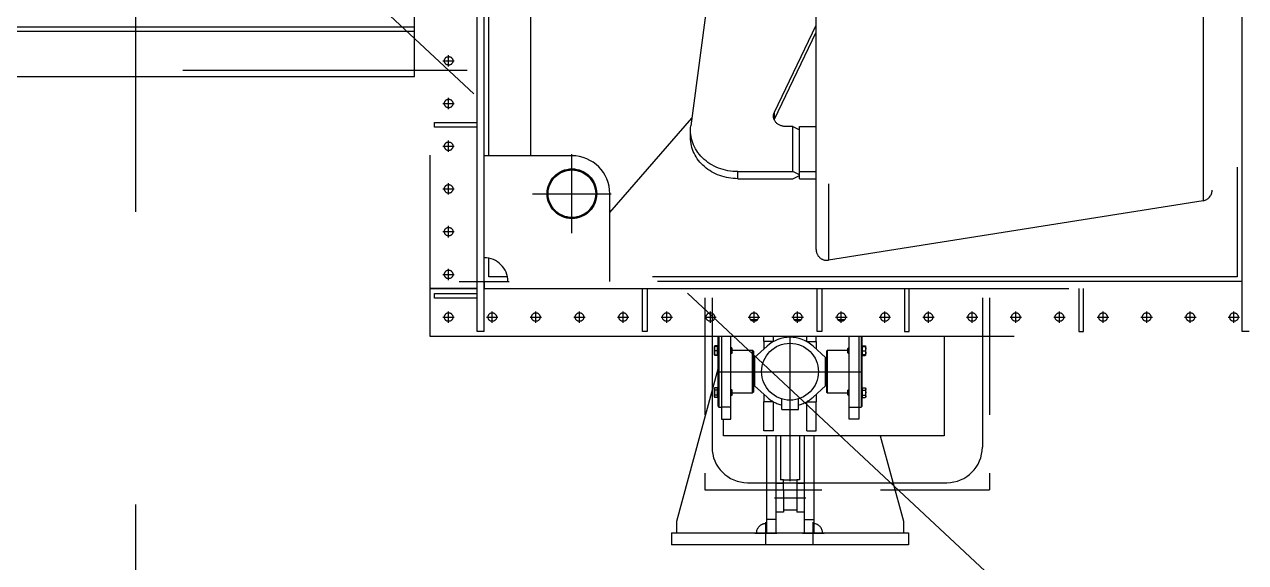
# Model space of a CAD drawing. Header units: millimetres. Extents: x 1638 to 3309, y -435 to 1865.
# Drawn here: x 2386.1 to 2399.36, y -382.56 to -376.72 of the extents above; entities that cross this region are included whole.
import ezdxf

# ---------------------------------------------------------------- set-up
doc = ezdxf.new("R2010")
doc.units = ezdxf.units.MM
doc.linetypes.add('HIDDEN', pattern=[9.525, 6.35, -3.175])
for name, color, linetype in [('25H', 2, 'HIDDEN'), ('35C', 2, 'Continuous'), ('Frame', 243, 'Continuous'), ('Ref-2', 6, 'HIDDEN')]:
    doc.layers.add(name, color=color, linetype=linetype)
doc.layers.add('ballast', color=1, linetype='HIDDEN', lineweight=25)

# ---------------------------------------------------------------- blocks, each defined once
blk = doc.blocks.new('EXISTING BALLAST SYSTEM')
at = {"color": 8, "linetype": 'HIDDEN'}
for p, q in [((2387.307, -388.278), (2387.307, -359.81)), ((2397.943, -383.969), (2387.307, -374.044)), ((2393.566, -379.685), (2393.566, -381.307)), ((2396.502, -379.685), (2396.502, -381.307))]:
    blk.add_line(p, q, dxfattribs=at)
at = {"color": 8}
for p, q in [((2391.014, -380.05), (2391.014, -368.15)), ((2391.091, -380.05), (2391.091, -368.15)), ((2399.323, -380.05), (2399.323, -368.15)), ((2390.499, -368.614), (2390.499, -379.586)), ((2399.271, -368.743), (2399.271, -379.457)), ((2394.831, -368.923), (2394.831, -379.278)), ((2394.697, -379.163), (2394.697, -369.037)), ((2398.998, -369.683), (2398.998, -378.517)), ((2391.142, -378.144), (2391.142, -370.52)), ((2398.9, -374.1), (2398.9, -378.632)), ((2391.593, -375.172), (2391.593, -378.144)), ((2393.523, -376.405), (2393.335, -377.819)), ((2394.243, -377.671), (2394.697, -376.725)), ((2394.243, -377.748), (2394.697, -376.803)), ((2390.705, -377.114), (2390.705, -377.052)), ((2390.643, -377.114), (2390.705, -377.114)), ((2390.705, -377.114), (2390.705, -377.114)), ((2390.705, -377.114), (2390.705, -377.114)), ((2390.705, -377.175), (2390.705, -377.114)), ((2390.705, -377.114), (2390.766, -377.114)), ((2390.643, -377.577), (2390.705, -377.577)), ((2390.705, -377.577), (2390.705, -377.515)), ((2390.705, -377.639), (2390.705, -377.577)), ((2390.705, -377.577), (2390.705, -377.577)), ((2390.705, -377.577), (2390.705, -377.577)), ((2390.705, -377.577), (2390.766, -377.577)), ((2392.456, -378.759), (2393.346, -377.735)), ((2394.243, -377.748), (2394.243, -377.671)), ((2390.55, -377.783), (2391.014, -377.783)), ((2390.55, -377.835), (2390.55, -377.783)), ((2391.014, -377.835), (2390.55, -377.835)), ((2393.332, -377.947), (2393.332, -377.87)), ((2394.444, -377.825), (2394.362, -377.825)), ((2394.444, -378.316), (2394.444, -377.825)), ((2394.444, -377.825), (2394.517, -377.861)), ((2394.517, -378.316), (2394.517, -377.825)), ((2394.517, -377.825), (2394.697, -377.825)), ((2390.705, -378.041), (2390.705, -377.979)), ((2390.643, -378.041), (2390.705, -378.041)), ((2390.705, -378.041), (2390.705, -378.041)), ((2390.705, -378.041), (2390.705, -378.041)), ((2390.705, -378.103), (2390.705, -378.041)), ((2390.705, -378.041), (2390.766, -378.041)), ((2392.044, -378.144), (2391.091, -378.144)), ((2392.044, -378.556), (2392.044, -378.128)), ((2393.847, -378.316), (2394.444, -378.316)), ((2393.847, -378.393), (2393.847, -378.316)), ((2393.847, -378.393), (2394.444, -378.393)), ((2394.517, -378.352), (2394.444, -378.316)), ((2394.444, -378.393), (2394.517, -378.357)), ((2394.517, -378.316), (2394.697, -378.316)), ((2394.517, -378.352), (2394.517, -378.316)), ((2394.517, -378.352), (2394.517, -378.352)), ((2394.517, -378.357), (2394.517, -378.352)), ((2394.517, -378.393), (2394.517, -378.357)), ((2394.517, -378.393), (2394.697, -378.393)), ((2390.643, -378.504), (2390.705, -378.504)), ((2390.705, -378.504), (2390.705, -378.443)), ((2390.705, -378.504), (2390.705, -378.504)), ((2390.705, -378.504), (2390.705, -378.504)), ((2390.705, -378.566), (2390.705, -378.504)), ((2390.705, -378.504), (2390.766, -378.504)), ((2391.616, -378.556), (2392.044, -378.556)), ((2392.044, -378.983), (2392.044, -378.556)), ((2392.044, -378.556), (2392.044, -378.556)), ((2392.044, -378.556), (2392.044, -378.556)), ((2392.044, -378.556), (2392.472, -378.556)), ((2392.456, -379.509), (2392.456, -378.556)), ((2398.9, -378.632), (2394.831, -379.278)), ((2390.705, -378.968), (2390.705, -378.906)), ((2390.643, -378.968), (2390.705, -378.968)), ((2390.705, -378.968), (2390.705, -378.968)), ((2390.705, -378.968), (2390.705, -378.968)), ((2390.705, -379.03), (2390.705, -378.968)), ((2390.705, -378.968), (2390.766, -378.968)), ((2391.091, -379.509), (2391.091, -379.236)), ((2391.142, -379.457), (2391.142, -379.256)), ((2390.643, -379.432), (2390.705, -379.432)), ((2390.705, -379.432), (2390.705, -379.37)), ((2390.705, -379.432), (2390.705, -379.432)), ((2390.705, -379.432), (2390.705, -379.432)), ((2390.705, -379.493), (2390.705, -379.432)), ((2390.705, -379.432), (2390.766, -379.432)), ((2391.343, -379.457), (2391.142, -379.457)), ((2399.271, -379.457), (2392.456, -379.457)), ((2390.499, -379.586), (2390.499, -380.101)), ((2391.014, -379.586), (2390.499, -379.586)), ((2390.499, -379.586), (2391.014, -379.586)), ((2390.818, -379.509), (2391.091, -379.509)), ((2399.323, -379.509), (2391.091, -379.509)), ((2391.091, -379.782), (2391.091, -379.509)), ((2391.091, -379.509), (2391.091, -379.586)), ((2391.091, -379.509), (2391.091, -379.509)), ((2391.091, -379.509), (2391.091, -379.509)), ((2391.091, -379.509), (2391.364, -379.509)), ((2391.091, -379.586), (2399.323, -379.586)), ((2392.811, -380.05), (2392.811, -379.586)), ((2392.863, -379.586), (2392.863, -380.05)), ((2394.707, -380.05), (2394.707, -379.586)), ((2394.759, -379.586), (2394.759, -380.05)), ((2395.655, -379.586), (2395.655, -380.05)), ((2395.706, -380.05), (2395.706, -379.586)), ((2397.551, -379.586), (2397.551, -380.05)), ((2397.602, -380.05), (2397.602, -379.586)), ((2399.323, -379.586), (2399.323, -379.509)), ((2390.55, -379.638), (2391.014, -379.638)), ((2390.55, -379.689), (2390.55, -379.638)), ((2391.014, -379.689), (2390.55, -379.689)), ((2390.705, -379.895), (2390.705, -379.833)), ((2391.179, -379.895), (2391.179, -379.833)), ((2391.652, -379.895), (2391.652, -379.833)), ((2392.126, -379.895), (2392.126, -379.833)), ((2392.6, -379.895), (2392.6, -379.833)), ((2393.074, -379.895), (2393.074, -379.833)), ((2393.548, -379.895), (2393.548, -379.833)), ((2394.022, -379.895), (2394.022, -379.833)), ((2394.496, -379.895), (2394.496, -379.833)), ((2394.97, -379.895), (2394.97, -379.833)), ((2395.444, -379.895), (2395.444, -379.833)), ((2395.918, -379.895), (2395.918, -379.833)), ((2396.392, -379.895), (2396.392, -379.833)), ((2396.865, -379.895), (2396.865, -379.833)), ((2397.339, -379.895), (2397.339, -379.833)), ((2397.813, -379.895), (2397.813, -379.833)), ((2398.287, -379.895), (2398.287, -379.833)), ((2398.761, -379.895), (2398.761, -379.833)), ((2399.235, -379.895), (2399.235, -379.833)), ((2390.643, -379.895), (2390.705, -379.895)), ((2390.705, -379.895), (2390.705, -379.895)), ((2390.705, -379.895), (2390.705, -379.895)), ((2390.705, -379.957), (2390.705, -379.895)), ((2390.705, -379.895), (2390.766, -379.895)), ((2391.117, -379.895), (2391.179, -379.895)), ((2391.179, -379.895), (2391.179, -379.895)), ((2391.179, -379.895), (2391.179, -379.895)), ((2391.179, -379.957), (2391.179, -379.895)), ((2391.179, -379.895), (2391.24, -379.895)), ((2391.591, -379.895), (2391.652, -379.895)), ((2391.652, -379.895), (2391.652, -379.895)), ((2391.652, -379.895), (2391.652, -379.895)), ((2391.652, -379.957), (2391.652, -379.895)), ((2391.652, -379.895), (2391.714, -379.895)), ((2392.065, -379.895), (2392.126, -379.895)), ((2392.126, -379.895), (2392.126, -379.895)), ((2392.126, -379.895), (2392.126, -379.895)), ((2392.126, -379.957), (2392.126, -379.895)), ((2392.126, -379.895), (2392.188, -379.895)), ((2392.538, -379.895), (2392.6, -379.895)), ((2392.6, -379.895), (2392.6, -379.895)), ((2392.6, -379.895), (2392.6, -379.895)), ((2392.6, -379.957), (2392.6, -379.895)), ((2392.6, -379.895), (2392.662, -379.895)), ((2393.012, -379.895), (2393.074, -379.895)), ((2393.074, -379.895), (2393.074, -379.895)), ((2393.074, -379.895), (2393.074, -379.895)), ((2393.074, -379.957), (2393.074, -379.895)), ((2393.074, -379.895), (2393.136, -379.895)), ((2393.486, -379.895), (2393.548, -379.895)), ((2393.548, -379.895), (2393.548, -379.895)), ((2393.548, -379.895), (2393.548, -379.895)), ((2393.548, -379.957), (2393.548, -379.895)), ((2393.548, -379.895), (2393.61, -379.895)), ((2393.96, -379.895), (2394.022, -379.895)), ((2393.983, -379.921), (2394.061, -379.921)), ((2394.022, -379.895), (2394.084, -379.895)), ((2394.022, -379.895), (2394.022, -379.895)), ((2394.022, -379.895), (2394.022, -379.895)), ((2394.022, -379.957), (2394.022, -379.895)), ((2394.434, -379.895), (2394.496, -379.895)), ((2394.457, -379.921), (2394.534, -379.921)), ((2394.496, -379.895), (2394.496, -379.895)), ((2394.496, -379.895), (2394.496, -379.895)), ((2394.496, -379.957), (2394.496, -379.895)), ((2394.496, -379.895), (2394.558, -379.895)), ((2394.908, -379.895), (2394.97, -379.895)), ((2394.931, -379.921), (2395.008, -379.921)), ((2394.97, -379.895), (2394.97, -379.895)), ((2394.97, -379.895), (2394.97, -379.895)), ((2394.97, -379.957), (2394.97, -379.895)), ((2394.97, -379.895), (2395.032, -379.895)), ((2395.382, -379.895), (2395.444, -379.895)), ((2395.444, -379.895), (2395.444, -379.895)), ((2395.444, -379.895), (2395.444, -379.895)), ((2395.444, -379.957), (2395.444, -379.895)), ((2395.444, -379.895), (2395.506, -379.895)), ((2395.856, -379.895), (2395.918, -379.895)), ((2395.918, -379.895), (2395.918, -379.895)), ((2395.918, -379.895), (2395.918, -379.895)), ((2395.918, -379.957), (2395.918, -379.895)), ((2395.918, -379.895), (2395.979, -379.895)), ((2396.33, -379.895), (2396.392, -379.895)), ((2396.392, -379.895), (2396.392, -379.895)), ((2396.392, -379.895), (2396.392, -379.895)), ((2396.392, -379.957), (2396.392, -379.895)), ((2396.392, -379.895), (2396.453, -379.895)), ((2396.804, -379.895), (2396.865, -379.895)), ((2396.865, -379.895), (2396.865, -379.895)), ((2396.865, -379.895), (2396.865, -379.895)), ((2396.865, -379.957), (2396.865, -379.895)), ((2396.865, -379.895), (2396.927, -379.895)), ((2397.278, -379.895), (2397.339, -379.895)), ((2397.339, -379.895), (2397.339, -379.895)), ((2397.339, -379.895), (2397.339, -379.895)), ((2397.339, -379.957), (2397.339, -379.895)), ((2397.339, -379.895), (2397.401, -379.895)), ((2397.751, -379.895), (2397.813, -379.895)), ((2397.813, -379.895), (2397.813, -379.895)), ((2397.813, -379.895), (2397.813, -379.895)), ((2397.813, -379.957), (2397.813, -379.895)), ((2397.813, -379.895), (2397.875, -379.895)), ((2398.225, -379.895), (2398.287, -379.895)), ((2398.287, -379.895), (2398.287, -379.895)), ((2398.287, -379.895), (2398.287, -379.895)), ((2398.287, -379.957), (2398.287, -379.895)), ((2398.287, -379.895), (2398.349, -379.895)), ((2398.699, -379.895), (2398.761, -379.895)), ((2398.761, -379.895), (2398.761, -379.895)), ((2398.761, -379.895), (2398.761, -379.895)), ((2398.761, -379.957), (2398.761, -379.895)), ((2398.761, -379.895), (2398.823, -379.895)), ((2399.173, -379.895), (2399.235, -379.895)), ((2399.235, -379.895), (2399.235, -379.895)), ((2399.235, -379.895), (2399.235, -379.895)), ((2399.235, -379.957), (2399.235, -379.895)), ((2399.235, -379.895), (2399.297, -379.895)), ((2390.499, -380.101), (2399.915, -380.101)), ((2391.091, -380.05), (2391.014, -380.05)), ((2392.863, -380.05), (2392.811, -380.05)), ((2393.631, -380.112), (2393.641, -380.101)), ((2393.631, -380.488), (2393.631, -380.112)), ((2393.641, -380.101), (2393.641, -380.488)), ((2393.667, -380.101), (2393.667, -380.874)), ((2393.77, -380.874), (2393.77, -380.101)), ((2394.13, -380.16), (2394.13, -380.101)), ((2394.233, -380.16), (2394.233, -380.101)), ((2394.413, -380.488), (2394.413, -380.099)), ((2394.594, -380.16), (2394.594, -380.101)), ((2394.697, -380.16), (2394.697, -380.101)), ((2394.759, -380.05), (2394.707, -380.05)), ((2395.057, -380.874), (2395.057, -380.101)), ((2395.16, -380.101), (2395.16, -380.874)), ((2395.196, -380.112), (2395.186, -380.101)), ((2395.186, -380.101), (2395.186, -380.488)), ((2395.196, -380.488), (2395.196, -380.112)), ((2395.655, -380.05), (2395.706, -380.05)), ((2396.088, -380.101), (2396.088, -381.183)), ((2397.551, -380.05), (2397.602, -380.05)), ((2399.4, -380.05), (2399.323, -380.05)), ((2393.592, -380.214), (2393.596, -380.206)), ((2393.592, -380.306), (2393.592, -380.214)), ((2393.627, -380.206), (2393.596, -380.206)), ((2393.627, -380.214), (2393.596, -380.214)), ((2393.627, -380.26), (2393.596, -380.26)), ((2393.627, -380.214), (2393.627, -380.206)), ((2393.627, -380.26), (2393.627, -380.214)), ((2393.631, -380.217), (2393.627, -380.217)), ((2393.627, -380.306), (2393.627, -380.26)), ((2393.78, -380.229), (2393.77, -380.229)), ((2393.785, -380.235), (2393.78, -380.229)), ((2393.78, -380.291), (2393.78, -380.229)), ((2393.785, -380.285), (2393.785, -380.235)), ((2393.785, -380.256), (2394.007, -380.256)), ((2394.017, -380.266), (2394.007, -380.256)), ((2394.007, -380.488), (2394.007, -380.256)), ((2394.017, -380.266), (2394.017, -380.488)), ((2394.163, -380.21), (2394.027, -380.333)), ((2394.233, -380.16), (2394.13, -380.16)), ((2394.13, -380.16), (2394.13, -380.24)), ((2394.233, -380.16), (2394.233, -380.16)), ((2394.594, -380.16), (2394.697, -380.16)), ((2394.594, -380.16), (2394.594, -380.16)), ((2394.8, -380.333), (2394.664, -380.21)), ((2394.697, -380.16), (2394.697, -380.24)), ((2394.81, -380.266), (2394.82, -380.256)), ((2394.81, -380.266), (2394.81, -380.488)), ((2394.82, -380.256), (2395.042, -380.256)), ((2394.82, -380.488), (2394.82, -380.256)), ((2395.042, -380.235), (2395.047, -380.229)), ((2395.042, -380.285), (2395.042, -380.235)), ((2395.057, -380.229), (2395.047, -380.229)), ((2395.047, -380.291), (2395.047, -380.229)), ((2395.2, -380.217), (2395.196, -380.217)), ((2395.2, -380.214), (2395.2, -380.206)), ((2395.2, -380.206), (2395.231, -380.206)), ((2395.2, -380.26), (2395.2, -380.214)), ((2395.2, -380.214), (2395.231, -380.214)), ((2395.2, -380.306), (2395.2, -380.26)), ((2395.2, -380.26), (2395.231, -380.26)), ((2395.235, -380.214), (2395.231, -380.206)), ((2395.235, -380.306), (2395.235, -380.214)), ((2393.592, -380.306), (2393.596, -380.313)), ((2393.596, -380.306), (2393.627, -380.306)), ((2393.627, -380.313), (2393.596, -380.313)), ((2393.631, -380.303), (2393.627, -380.303)), ((2393.627, -380.313), (2393.627, -380.306)), ((2393.78, -380.291), (2393.77, -380.291)), ((2393.785, -380.285), (2393.78, -380.291)), ((2394.027, -380.359), (2394.017, -380.359)), ((2394.027, -380.333), (2394.027, -380.642)), ((2394.8, -380.642), (2394.8, -380.333)), ((2394.81, -380.359), (2394.8, -380.359)), ((2395.042, -380.285), (2395.047, -380.291)), ((2395.057, -380.291), (2395.047, -380.291)), ((2395.2, -380.303), (2395.196, -380.303)), ((2395.231, -380.306), (2395.2, -380.306)), ((2395.2, -380.313), (2395.2, -380.306)), ((2395.2, -380.313), (2395.231, -380.313)), ((2395.235, -380.306), (2395.231, -380.313)), ((2393.183, -382.112), (2393.631, -380.457)), ((2393.625, -380.488), (2395.202, -380.488)), ((2393.631, -380.864), (2393.631, -380.488)), ((2393.641, -380.488), (2393.641, -380.874)), ((2394.007, -380.719), (2394.007, -380.488)), ((2394.017, -380.488), (2394.017, -380.709)), ((2394.025, -380.488), (2394.413, -380.488)), ((2394.413, -380.876), (2394.413, -380.488)), ((2394.413, -380.488), (2394.413, -380.488)), ((2394.413, -380.488), (2394.413, -380.488)), ((2394.413, -380.488), (2394.802, -380.488)), ((2394.81, -380.488), (2394.81, -380.709)), ((2394.82, -380.719), (2394.82, -380.488)), ((2395.186, -380.488), (2395.186, -380.874)), ((2395.196, -380.864), (2395.196, -380.488)), ((2393.592, -380.669), (2393.596, -380.662)), ((2393.592, -380.715), (2393.592, -380.669)), ((2393.627, -380.662), (2393.596, -380.662)), ((2393.627, -380.688), (2393.627, -380.662)), ((2393.631, -380.672), (2393.627, -380.672)), ((2394.027, -380.616), (2394.017, -380.616)), ((2394.027, -380.642), (2394.163, -380.765)), ((2394.664, -380.765), (2394.8, -380.642)), ((2394.81, -380.616), (2394.8, -380.616)), ((2395.2, -380.672), (2395.196, -380.672)), ((2395.2, -380.688), (2395.2, -380.662)), ((2395.2, -380.662), (2395.231, -380.662)), ((2395.235, -380.669), (2395.231, -380.662)), ((2395.235, -380.715), (2395.235, -380.669)), ((2393.592, -380.762), (2393.592, -380.715)), ((2393.592, -380.762), (2393.596, -380.769)), ((2393.627, -380.688), (2393.596, -380.688)), ((2393.627, -380.742), (2393.596, -380.742)), ((2393.627, -380.769), (2393.596, -380.769)), ((2393.627, -380.742), (2393.627, -380.688)), ((2393.627, -380.769), (2393.627, -380.742)), ((2393.631, -380.758), (2393.627, -380.758)), ((2393.78, -380.684), (2393.77, -380.684)), ((2393.78, -380.746), (2393.77, -380.746)), ((2393.785, -380.69), (2393.78, -380.684)), ((2393.78, -380.746), (2393.78, -380.684)), ((2393.785, -380.741), (2393.78, -380.746)), ((2393.785, -380.741), (2393.785, -380.69)), ((2393.785, -380.719), (2394.007, -380.719)), ((2394.017, -380.709), (2394.007, -380.719)), ((2394.13, -380.735), (2394.13, -380.815)), ((2394.323, -380.9), (2394.323, -380.783)), ((2394.413, -381.677), (2394.413, -380.768)), ((2394.504, -380.9), (2394.504, -380.783)), ((2394.697, -380.735), (2394.697, -380.815)), ((2394.81, -380.709), (2394.82, -380.719)), ((2394.82, -380.719), (2395.042, -380.719)), ((2395.042, -380.69), (2395.047, -380.684)), ((2395.042, -380.741), (2395.042, -380.69)), ((2395.042, -380.741), (2395.047, -380.746)), ((2395.057, -380.684), (2395.047, -380.684)), ((2395.047, -380.746), (2395.047, -380.684)), ((2395.057, -380.746), (2395.047, -380.746)), ((2395.2, -380.758), (2395.196, -380.758)), ((2395.2, -380.742), (2395.2, -380.688)), ((2395.2, -380.688), (2395.231, -380.688)), ((2395.2, -380.769), (2395.2, -380.742)), ((2395.2, -380.742), (2395.231, -380.742)), ((2395.2, -380.769), (2395.231, -380.769)), ((2395.235, -380.762), (2395.231, -380.769)), ((2395.235, -380.762), (2395.235, -380.715)), ((2393.631, -380.864), (2393.641, -380.874)), ((2393.641, -380.874), (2393.667, -380.874)), ((2393.667, -380.874), (2393.667, -381.003)), ((2393.77, -380.874), (2393.667, -380.874)), ((2393.77, -381.003), (2393.77, -380.874)), ((2394.13, -381.131), (2394.13, -380.815)), ((2394.233, -380.815), (2394.13, -380.815)), ((2394.233, -381.131), (2394.233, -380.815)), ((2394.233, -380.815), (2394.233, -380.815)), ((2394.323, -380.9), (2394.413, -380.9)), ((2394.413, -380.9), (2394.504, -380.9)), ((2394.594, -381.131), (2394.594, -380.815)), ((2394.594, -380.815), (2394.697, -380.815)), ((2394.594, -380.815), (2394.594, -380.815)), ((2394.697, -381.131), (2394.697, -380.815)), ((2395.057, -381.003), (2395.057, -380.874)), ((2395.057, -380.874), (2395.16, -380.874)), ((2395.16, -380.874), (2395.16, -381.003)), ((2395.16, -380.874), (2395.186, -380.874)), ((2395.196, -380.864), (2395.186, -380.874)), ((2393.667, -381.003), (2393.77, -381.003)), ((2393.692, -381.183), (2393.692, -381.003)), ((2395.16, -381.003), (2395.057, -381.003)), ((2396.088, -381.183), (2393.692, -381.183)), ((2394.233, -381.131), (2394.13, -381.131)), ((2394.156, -381.183), (2394.156, -382.094)), ((2394.259, -381.183), (2394.259, -382.094)), ((2394.31, -381.183), (2394.31, -381.662)), ((2394.517, -381.183), (2394.517, -381.662)), ((2394.568, -381.183), (2394.568, -382.094)), ((2394.594, -381.131), (2394.697, -381.131)), ((2394.671, -381.183), (2394.671, -382.094)), ((2395.393, -381.183), (2395.644, -382.112)), ((2394.341, -381.703), (2394.259, -381.703)), ((2394.341, -381.662), (2394.31, -381.662)), ((2394.341, -381.662), (2394.486, -381.662)), ((2394.341, -381.772), (2394.341, -381.662)), ((2394.486, -381.662), (2394.486, -381.772)), ((2394.517, -381.662), (2394.486, -381.662)), ((2394.568, -381.703), (2394.486, -381.703)), ((2394.244, -381.858), (2394.583, -381.858)), ((2394.341, -381.772), (2394.341, -382.012)), ((2394.341, -381.858), (2394.486, -381.858)), ((2394.486, -381.772), (2394.486, -382.012)), ((2394.341, -381.987), (2394.486, -381.987)), ((2393.183, -382.239), (2393.183, -382.112)), ((2394.15, -382.241), (2394.15, -382.122)), ((2394.259, -382.094), (2394.156, -382.094)), ((2394.156, -382.094), (2394.156, -382.239)), ((2394.341, -382.012), (2394.259, -382.012)), ((2394.259, -382.094), (2394.259, -382.239)), ((2394.568, -382.012), (2394.486, -382.012)), ((2394.568, -382.094), (2394.671, -382.094)), ((2394.568, -382.094), (2394.568, -382.239)), ((2394.665, -382.241), (2394.665, -382.122)), ((2394.671, -382.094), (2394.671, -382.239)), ((2395.644, -382.112), (2395.644, -382.239)), ((2393.126, -382.239), (2395.701, -382.239)), ((2393.126, -382.239), (2393.126, -382.368)), ((2394.031, -382.241), (2394.15, -382.241)), ((2394.15, -382.241), (2394.15, -382.241)), ((2394.15, -382.241), (2394.15, -382.241)), ((2394.15, -382.359), (2394.15, -382.241)), ((2394.15, -382.241), (2394.268, -382.241)), ((2394.547, -382.241), (2394.665, -382.241)), ((2394.665, -382.241), (2394.665, -382.241)), ((2394.665, -382.241), (2394.665, -382.241)), ((2394.665, -382.359), (2394.665, -382.241)), ((2394.665, -382.241), (2394.784, -382.241)), ((2395.701, -382.239), (2395.701, -382.368)), ((2395.701, -382.368), (2393.126, -382.368))]:
    blk.add_line(p, q, dxfattribs=at)
at = {"color": 8, "linetype": 'HIDDEN', "ltscale": 0.2}
for p, q in [((2393.489, -379.685), (2393.489, -381.771)), ((2396.58, -379.685), (2396.58, -381.771)), ((2393.489, -381.771), (2396.58, -381.771))]:
    blk.add_line(p, q, dxfattribs=at)
at = {"color": 8}
for centre, radius in [((2390.705, -377.114), 0.0464), ((2390.705, -377.577), 0.0464), ((2390.705, -378.041), 0.0464), ((2392.044, -378.556), 0.27), ((2392.044, -378.556), 0.263), ((2392.044, -378.556), 0.258), ((2390.705, -378.504), 0.0464), ((2390.705, -378.968), 0.0464), ((2390.705, -379.432), 0.0464), ((2390.705, -379.895), 0.0464), ((2391.179, -379.895), 0.0464), ((2391.652, -379.895), 0.0464), ((2392.126, -379.895), 0.0464), ((2392.6, -379.895), 0.0464), ((2393.074, -379.895), 0.0464), ((2393.548, -379.895), 0.0464), ((2394.022, -379.895), 0.0464), ((2394.496, -379.895), 0.0464), ((2394.97, -379.895), 0.0464), ((2395.444, -379.895), 0.0464), ((2395.918, -379.895), 0.0464), ((2396.392, -379.895), 0.0464), ((2396.865, -379.895), 0.0464), ((2397.339, -379.895), 0.0464), ((2397.813, -379.895), 0.0464), ((2398.287, -379.895), 0.0464), ((2398.761, -379.895), 0.0464), ((2399.235, -379.895), 0.0464), ((2394.413, -380.488), 0.309)]:
    blk.add_circle(centre, radius, dxfattribs=at)
for centre, radius, start, end in [((2392.044, -378.556), 0.412, 0, 90), ((2398.882, -378.517), 0.116, 279.0193, 0), ((2394.813, -379.163), 0.116, 180, 279.0193), ((2391.091, -379.509), 0.258, 0, 90), ((2394.413, -380.488), 0.373, 47.9665, 132.0335), ((2394.413, -380.488), 0.373, 227.9665, 256.032), ((2394.413, -380.488), 0.373, 283.968, 312.0335), ((2394.15, -382.241), 0.103, 86.6795, 179.1028), ((2394.665, -382.241), 0.103, 0.8972, 86.6795)]:
    blk.add_arc(centre, radius, start, end, dxfattribs=at)
at = {"color": 8, "linetype": 'HIDDEN'}
for centre, start, end in [((2393.952, -381.307), 180, 270), ((2396.116, -381.307), 270, 0)]:
    blk.add_arc(centre, 0.386, start, end, dxfattribs=at)
at = {"color": 8, "extrusion": (1.97215e-31, 9.96567e-47, -1)}
for centre, major_axis, start_param, end_param in [((2394.362, -377.714), (-0.129, 0), 4.712389, 6.677128), ((2394.362, -377.791), (-0.129, 0), 0.353742, 0.393943), ((2393.847, -377.87), (0.515, 0), 1.570796, 3.256284), ((2393.847, -377.947), (0.515, 0), 1.570796, 3.141593)]:
    blk.add_ellipse(centre, major_axis=major_axis, ratio=0.866025, start_param=start_param, end_param=end_param, dxfattribs=at)
at = {"color": 8}
for points, weights in [([(2393.596, -380.214), (2393.588, -380.237), (2393.596, -380.26)], [1, 1.15455095302, 1]), ([(2393.592, -380.214), (2393.592, -380.214), (2393.596, -380.214)], [1, 1.0380269746, 1]), ([(2393.596, -380.26), (2393.588, -380.283), (2393.596, -380.306)], [1, 1.15455095302, 1]), ([(2393.596, -380.206), (2393.594, -380.21), (2393.593, -380.214)], [1, 1.03941337766, 1.05872446144]), ([(2395.231, -380.206), (2395.233, -380.21), (2395.234, -380.214)], [1, 1.03941337766, 1.05872446144]), ([(2395.231, -380.214), (2395.239, -380.237), (2395.231, -380.26)], [1, 1.15455095302, 1]), ([(2395.235, -380.214), (2395.235, -380.214), (2395.231, -380.214)], [1, 1.0380269746, 1]), ([(2395.231, -380.26), (2395.239, -380.283), (2395.231, -380.306)], [1, 1.15455095302, 1]), ([(2393.596, -380.306), (2393.592, -380.306), (2393.592, -380.306)], [1, 1.0380269746, 1]), ([(2393.593, -380.306), (2393.594, -380.31), (2393.596, -380.313)], [1.05872446144, 1.03941337766, 1]), ([(2395.231, -380.306), (2395.235, -380.306), (2395.235, -380.306)], [1, 1.0380269746, 1]), ([(2395.234, -380.306), (2395.233, -380.31), (2395.231, -380.313)], [1.05872446144, 1.03941337766, 1]), ([(2393.596, -380.662), (2393.588, -380.675), (2393.596, -380.688)], [1, 1.15455095302, 1]), ([(2395.231, -380.662), (2395.239, -380.675), (2395.231, -380.688)], [1, 1.15455095302, 1]), ([(2393.596, -380.688), (2393.592, -380.703), (2393.592, -380.715)], [1, 1.0380269746, 1]), ([(2393.592, -380.715), (2393.592, -380.728), (2393.596, -380.742)], [1, 1.0380269746, 1]), ([(2393.596, -380.742), (2393.588, -380.755), (2393.596, -380.769)], [1, 1.15455095302, 1]), ([(2395.231, -380.688), (2395.235, -380.703), (2395.235, -380.715)], [1, 1.0380269746, 1]), ([(2395.235, -380.715), (2395.235, -380.728), (2395.231, -380.742)], [1, 1.0380269746, 1]), ([(2395.231, -380.742), (2395.239, -380.755), (2395.231, -380.769)], [1, 1.15455095302, 1])]:
    blk.add_rational_spline(points, weights, degree=2, dxfattribs=at)
at = {"layer": '25H', "color": 8}
for p, q in [((2385.896, -376.746), (2390.333, -376.746)), ((2385.896, -376.792), (2390.333, -376.792))]:
    blk.add_line(p, q, dxfattribs=at)
at = {"layer": '35C', "color": 8}
for p, q in [((2390.333, -377.284), (2390.333, -376.254)), ((2383.791, -377.284), (2390.333, -377.284))]:
    blk.add_line(p, q, dxfattribs=at)
at = {"layer": 'Frame', "color": 8}
blk.add_line((2393.952, -381.694), (2396.116, -381.694), dxfattribs=at)
at = {"layer": 'Ref-2', "color": 8}
blk.add_line((2390.908, -377.219), (2387.818, -377.219), dxfattribs=at)

msp = doc.modelspace()

# ---------------------------------------------------------------- block references
at = {"layer": 'ballast'}
msp.add_blockref('EXISTING BALLAST SYSTEM', (0, 0), dxfattribs=at)

doc.saveas('drawing.dxf')
